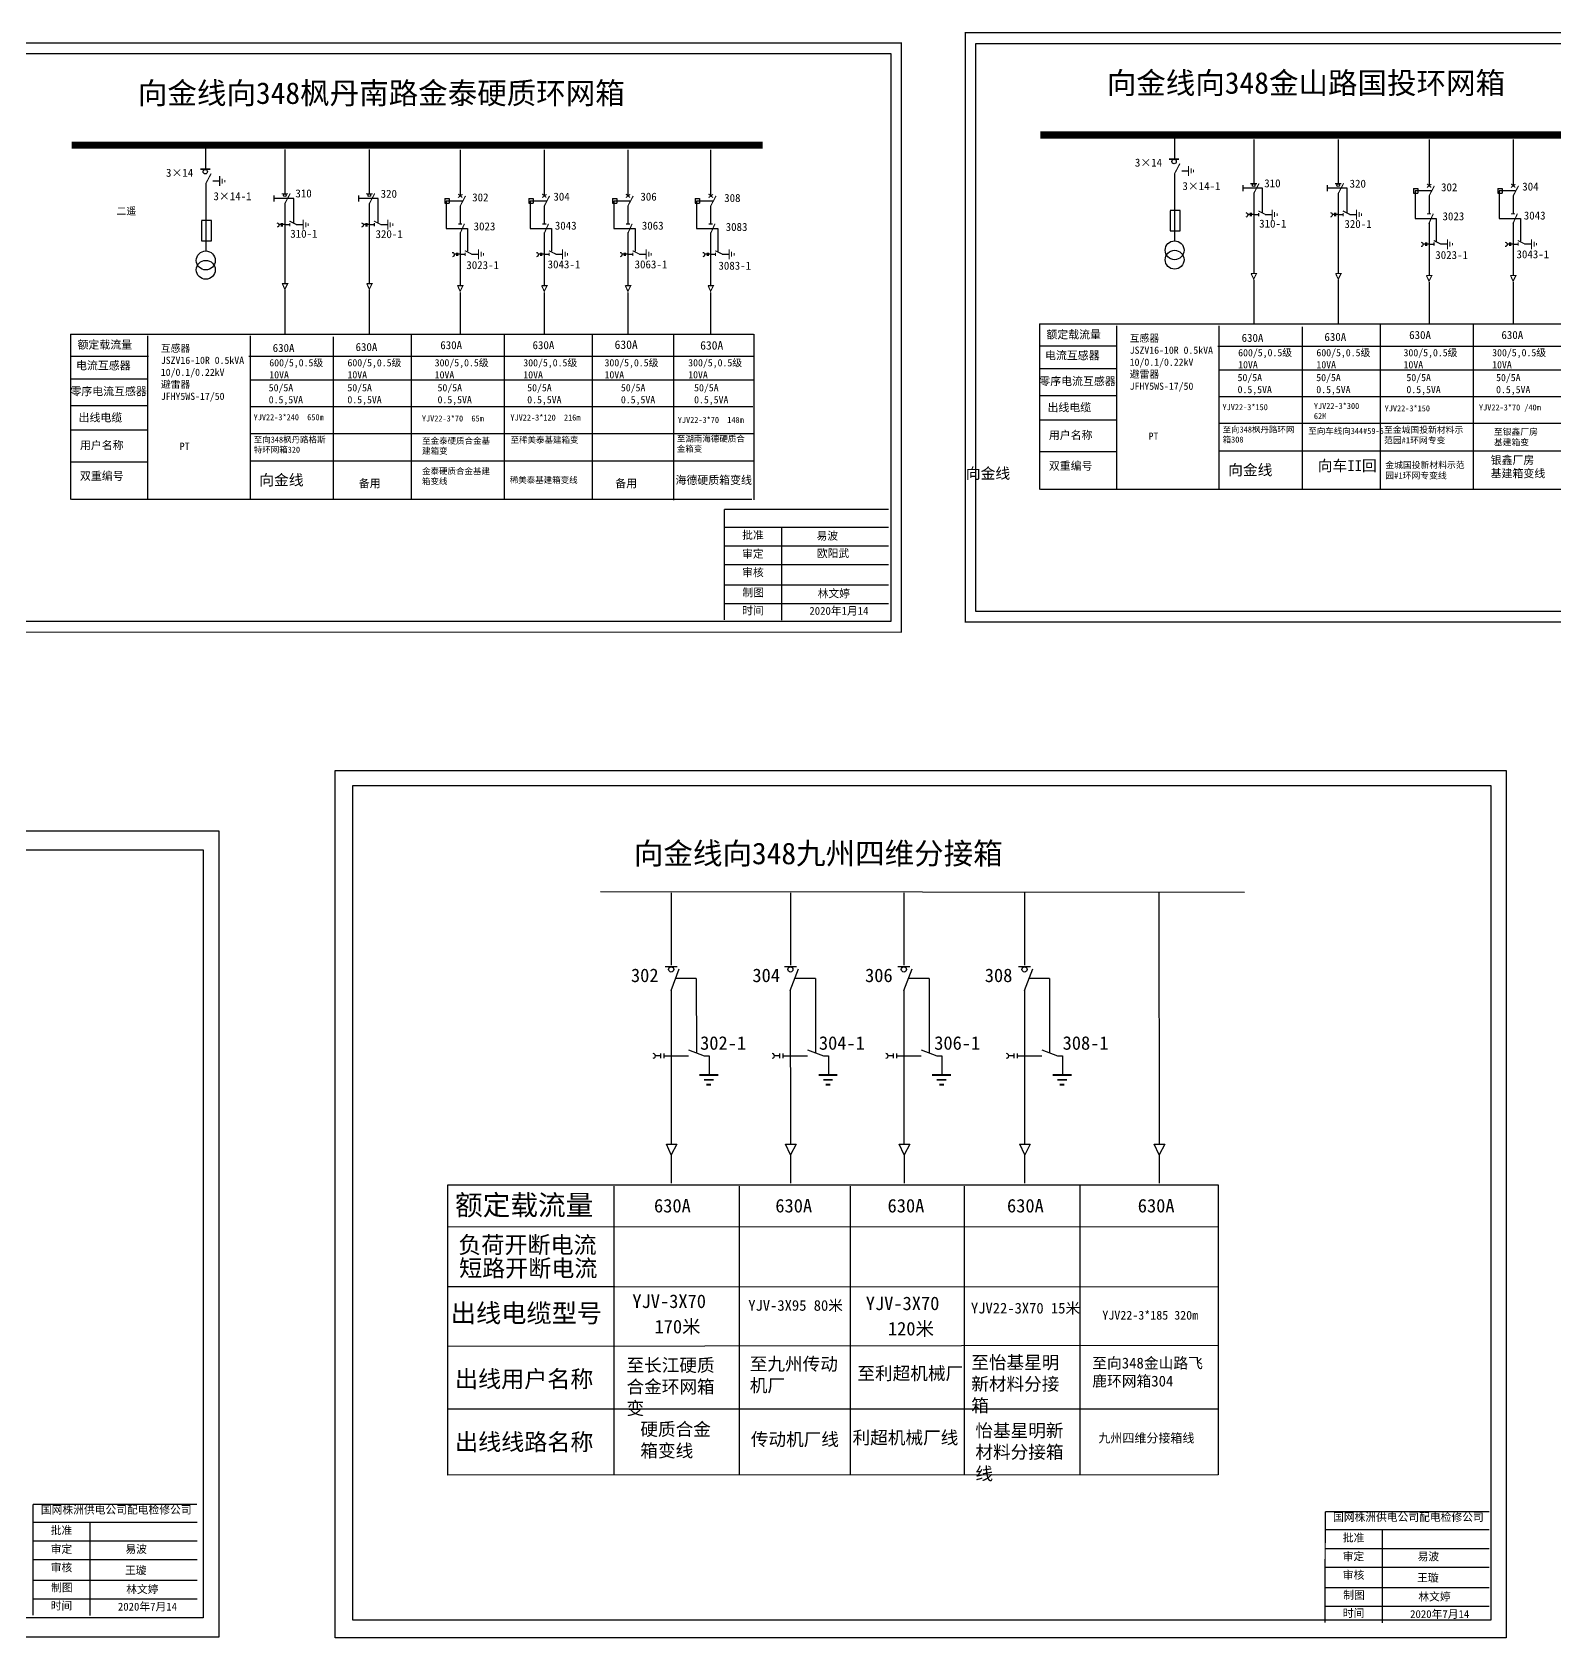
# Model space of a CAD drawing. Extents: x 1414 to 2152, y -447 to -213.
# Drawn here: x 1764.7 to 1975.8, y -436.4 to -213.7 of the extents above; entities that cross this region are included whole.
import ezdxf

# ---------------------------------------------------------------- set-up
doc = ezdxf.new("R2010")
doc.units = 0
doc.header["$LTSCALE"] = 0.774411
doc.linetypes.add('ACAD_ISO02W100', pattern=[15, 12, -3])
doc.linetypes.add('CENTER', pattern=[50.8, 31.75, -6.35, 6.35, -6.35])
doc.layers.get('0').update_dxf_attribs({"linetype": 'CONTINUOUS'})
doc.layers.add('2', color=7, linetype='CONTINUOUS')
doc.styles.add('HZ', font='')
doc.styles.add('hztxt_txtstyle_0.00_0_0', font='simkai.ttf')
doc.styles.add('hztxt_txtstyle_2.70_0_0', font='simkai.ttf', dxfattribs={"height": 2.7})
doc.styles.add('KaiTi_GB2312_txtstyle_0.84_0_0', font='simkai_0.ttf', dxfattribs={"height": 0.84})
doc.styles.add('KaiTi_GB2312_txtstyle_0.87_0_0', font='simkai_0.ttf', dxfattribs={"height": 0.872602})
doc.styles.add('KaiTi_GB2312_txtstyle_1.09_0_0', font='simkai_0.ttf', dxfattribs={"height": 1.0944})
doc.styles.add('KaiTi_txtstyle_1.11_0_0', font='simkai.ttf', dxfattribs={"height": 1.109414})
doc.styles.get("Standard").update_dxf_attribs({"font": '', "height": 2.5})
doc.styles.add('STYLE1', font='txt.shx', dxfattribs={"height": 2.6})
doc.styles.add('字体', font='simkai_0.ttf', dxfattribs={"height": 2.5})
doc.styles.get('HZ').set_extended_font_data('SimSun')
doc.styles.get('Standard').set_extended_font_data('SimSun')

# ---------------------------------------------------------------- blocks, each defined once
blk = doc.blocks.new('JD')
for points in [[(-2, 0.2), (-2, -0.2), (2, 0.2), (2, -0.2)], [(1, -1.2), (1, -0.8), (-1, -1.2), (-1, -0.8)], [(-0.5, -1.8), (-0.5, -2.2), (0.5, -1.8), (0.5, -2.2)]]:
    blk.add_trace(points)

msp = doc.modelspace()

# ---------------------------------------------------------------- linework, layer by layer
at = {"color": 0}
for p, q in [((1923.08, -227.98), (1923.08, -231.27)), ((1934.06, -228.59), (1934.06, -234.7)), ((1945.78, -228.59), (1945.78, -234.7)), ((1958.37, -228.62), (1958.37, -235.04)), ((1970.03, -228.62), (1970.03, -235.04)), ((1788.75, -229.39), (1788.75, -232.68)), ((1799.73, -229.99), (1799.73, -236.1)), ((1811.45, -229.99), (1811.45, -236.1)), ((1824.04, -230.02), (1824.04, -236.44)), ((1835.7, -230.02), (1835.7, -236.44)), ((1847.29, -230.02), (1847.29, -236.44)), ((1858.77, -230.02), (1858.77, -236.44)), ((1923.09, -233.31), (1923.09, -242.63)), ((1924.08, -232.94), (1925.02, -232.94)), ((1788.76, -234.71), (1788.76, -244.04)), ((1789.75, -234.34), (1790.69, -234.34)), ((1956.24, -235.38), (1956.84, -235.38)), ((1956.24, -235.38), (1956.24, -236.05)), ((1956.84, -235.38), (1956.84, -236.05)), ((1967.9, -235.38), (1968.5, -235.38)), ((1967.9, -235.38), (1967.9, -236.05)), ((1968.5, -235.38), (1968.5, -236.05)), ((1799.73, -237.46), (1799.73, -248.56)), ((1811.45, -237.46), (1811.45, -248.56)), ((1821.91, -236.79), (1822.51, -236.79)), ((1821.91, -236.79), (1821.91, -237.45)), ((1821.91, -237.45), (1822.51, -237.45)), ((1822.51, -236.79), (1822.51, -237.45)), ((1824.04, -237.8), (1824.04, -240.28)), ((1833.57, -236.79), (1834.16, -236.79)), ((1833.57, -236.79), (1833.57, -237.45)), ((1833.57, -237.45), (1834.16, -237.45)), ((1834.16, -236.79), (1834.16, -237.45)), ((1835.7, -237.8), (1835.7, -240.28)), ((1845.16, -236.79), (1845.76, -236.79)), ((1845.16, -236.79), (1845.16, -237.45)), ((1845.16, -237.45), (1845.76, -237.45)), ((1845.76, -236.79), (1845.76, -237.45)), ((1847.29, -237.8), (1847.29, -240.28)), ((1856.64, -236.79), (1857.24, -236.79)), ((1856.64, -236.79), (1856.64, -237.45)), ((1856.64, -237.45), (1857.24, -237.45)), ((1857.24, -236.79), (1857.24, -237.45)), ((1858.77, -237.8), (1858.77, -240.28)), ((1934.06, -236.06), (1934.06, -247.16)), ((1945.78, -236.06), (1945.78, -247.16)), ((1956.24, -236.05), (1956.84, -236.05)), ((1958.37, -236.4), (1958.37, -238.87)), ((1967.9, -236.05), (1968.5, -236.05)), ((1970.03, -236.4), (1970.03, -238.87)), ((1799.73, -240.41), (1800.42, -240.41)), ((1801.32, -240.39), (1802.27, -240.39)), ((1811.45, -240.41), (1812.14, -240.41)), ((1813.04, -240.39), (1813.98, -240.39)), ((1934.06, -239.01), (1934.75, -239.01)), ((1935.66, -238.99), (1936.6, -238.99)), ((1945.78, -239.01), (1946.47, -239.01)), ((1947.38, -238.99), (1948.32, -238.99)), ((1958.37, -240.11), (1958.37, -247.42)), ((1970.03, -240.11), (1970.03, -247.42)), ((1824.04, -241.51), (1824.04, -248.82)), ((1835.7, -241.51), (1835.7, -248.82)), ((1847.29, -241.51), (1847.29, -248.82)), ((1858.77, -241.51), (1858.77, -248.82)), ((1824.04, -244.51), (1824.73, -244.51)), ((1825.63, -244.49), (1826.57, -244.49)), ((1835.7, -244.51), (1836.39, -244.51)), ((1837.29, -244.49), (1838.23, -244.49)), ((1847.29, -244.51), (1847.98, -244.51)), ((1848.89, -244.49), (1849.83, -244.49)), ((1858.77, -244.51), (1859.46, -244.51)), ((1860.36, -244.49), (1861.3, -244.49)), ((1958.37, -243.11), (1959.06, -243.11)), ((1959.96, -243.09), (1960.9, -243.09)), ((1970.03, -243.11), (1970.72, -243.11)), ((1971.62, -243.09), (1972.56, -243.09)), ((1915.14, -257.26), (1904.43, -257.26)), ((1780.81, -258.67), (1770.1, -258.67)), ((1915.1, -260.41), (1904.39, -260.41)), ((1780.77, -261.81), (1770.06, -261.81)), ((1915.1, -264.12), (1904.39, -264.12)), ((1780.77, -265.53), (1770.06, -265.53)), ((1780.73, -268.92), (1770.02, -268.92)), ((1915.06, -267.52), (1904.35, -267.52)), ((1780.76, -273.33), (1770.06, -273.33)), ((1915.1, -271.93), (1904.39, -271.93)), ((1853.3, -333.06), (1853.3, -343.07)), ((1869.83, -333.06), (1869.83, -343.07)), ((1885.57, -333.06), (1885.57, -343.07)), ((1902.29, -333.06), (1902.29, -343.07)), ((1920.92, -332.94), (1920.94, -367.92)), ((1852.47, -343.28), (1854.13, -343.28)), ((1869, -343.28), (1870.66, -343.28)), ((1884.74, -343.28), (1886.4, -343.28)), ((1901.46, -343.28), (1903.12, -343.28)), ((1853.29, -346.6), (1853.3, -367.92)), ((1869.81, -346.6), (1869.83, -367.92)), ((1885.56, -346.6), (1885.57, -367.92)), ((1902.28, -346.6), (1902.29, -367.92)), ((1858.57, -355.67), (1858.56, -358.3)), ((1875.1, -355.67), (1875.09, -358.3)), ((1890.84, -355.67), (1890.84, -358.3)), ((1907.56, -355.67), (1907.55, -358.3)), ((1852.63, -367.91), (1854.09, -367.91)), ((1853.32, -369.38), (1852.64, -367.91)), ((1854.09, -367.91), (1853.32, -369.38)), ((1869.15, -367.91), (1870.62, -367.91)), ((1869.85, -369.38), (1869.17, -367.91)), ((1870.62, -367.91), (1869.85, -369.38)), ((1884.9, -367.91), (1886.37, -367.91)), ((1885.6, -369.38), (1884.92, -367.91)), ((1886.37, -367.91), (1885.6, -369.38)), ((1901.61, -367.91), (1903.08, -367.91)), ((1902.31, -369.38), (1901.63, -367.91)), ((1903.08, -367.91), (1902.31, -369.38)), ((1920.26, -367.91), (1921.73, -367.91)), ((1920.96, -369.38), (1920.28, -367.91)), ((1921.73, -367.91), (1920.96, -369.38)), ((1822.33, -413.8), (1822.34, -373.53)), ((1822.34, -373.53), (1929.13, -373.53)), ((1845.33, -373.71), (1845.33, -413.78)), ((1862.71, -373.71), (1862.71, -413.78)), ((1878.11, -373.71), (1878.11, -413.78)), ((1893.94, -373.71), (1893.94, -413.78)), ((1909.95, -373.53), (1909.95, -413.77)), ((1929.13, -373.53), (1929.13, -413.77)), ((1822.36, -379.38), (1929.13, -379.33)), ((1822.4, -387.63), (1845.43, -387.63)), ((1845.51, -387.63), (1929.13, -387.67)), ((1929.13, -395.8), (1822.36, -395.94)), ((1929.13, -404.65), (1822.33, -404.64)), ((1929.13, -413.77), (1822.34, -413.78))]:
    msp.add_line(p, q, dxfattribs=at)
at = {"color": 0, "linetype": 'ACAD_ISO02W100'}
for p, q in [((1958.67, -235.73), (1956.43, -235.73)), ((1956.43, -235.73), (1956.43, -239.54)), ((1970.33, -235.73), (1968.09, -235.73)), ((1968.09, -235.73), (1968.09, -239.54)), ((1824.34, -237.13), (1822.1, -237.13)), ((1822.1, -237.13), (1822.1, -240.94)), ((1836, -237.13), (1833.76, -237.13)), ((1833.76, -237.13), (1833.76, -240.94)), ((1847.59, -237.13), (1845.35, -237.13)), ((1845.35, -237.13), (1845.35, -240.94)), ((1859.07, -237.13), (1856.83, -237.13)), ((1856.83, -237.13), (1856.83, -240.94)), ((1956.43, -239.54), (1959.38, -239.54)), ((1959.38, -239.54), (1959.38, -242.68)), ((1968.09, -239.54), (1971.04, -239.54)), ((1971.04, -239.54), (1971.04, -242.68)), ((1822.1, -240.94), (1825.05, -240.94)), ((1825.05, -240.94), (1825.05, -244.09)), ((1833.76, -240.94), (1836.71, -240.94)), ((1836.71, -240.94), (1836.71, -244.09)), ((1845.35, -240.94), (1848.31, -240.94)), ((1848.31, -240.94), (1848.31, -244.09)), ((1856.83, -240.94), (1859.79, -240.94)), ((1859.79, -240.94), (1859.79, -244.09))]:
    msp.add_line(p, q, dxfattribs=at)
at = {"color": 0, "linetype": 'CENTER'}
for p, q in [((1934.07, -248.06), (1934.07, -254.2)), ((1945.79, -248.06), (1945.79, -254.2)), ((1958.37, -248.4), (1958.37, -254.16)), ((1970.03, -248.4), (1970.03, -254.16)), ((1799.74, -249.46), (1799.74, -255.6)), ((1811.45, -249.46), (1811.45, -255.6)), ((1824.04, -249.8), (1824.04, -255.57)), ((1835.7, -249.8), (1835.7, -255.57)), ((1847.3, -249.8), (1847.3, -255.57)), ((1858.77, -249.8), (1858.77, -255.57)), ((1853.31, -369.29), (1853.31, -373.33)), ((1869.84, -369.29), (1869.84, -373.33)), ((1885.58, -369.29), (1885.58, -373.33)), ((1902.3, -369.29), (1902.3, -373.33)), ((1920.94, -369.29), (1920.94, -373.33))]:
    msp.add_line(p, q, dxfattribs=at)
at = {"color": 0, "linetype": 'Continuous'}
for p, q in [((1770.04, -255.58), (1864.7, -255.58)), ((1770.08, -278.53), (1770.08, -255.58)), ((1780.71, -255.83), (1780.71, -278.52)), ((1794.92, -255.83), (1794.92, -278.52)), ((1806.44, -255.98), (1806.44, -278.51)), ((1817.26, -255.63), (1817.26, -278.52)), ((1830.16, -255.63), (1830.16, -278.52)), ((1842.36, -255.64), (1842.36, -278.54)), ((1853.62, -255.72), (1853.62, -278.61)), ((1864.76, -255.6), (1864.76, -278.54)), ((1904.37, -254.18), (1999.03, -254.18)), ((1904.41, -277.12), (1904.41, -254.18)), ((1915.04, -254.43), (1915.04, -277.12)), ((1929.25, -254.43), (1929.25, -277.12)), ((1940.77, -254.58), (1940.77, -277.11)), ((1951.59, -254.22), (1951.59, -277.12)), ((1964.49, -254.22), (1964.49, -277.12)), ((1929.08, -257.25), (1999.07, -257.25)), ((1794.74, -258.65), (1864.73, -258.65)), ((1794.92, -261.94), (1864.76, -261.94)), ((1929.25, -260.54), (1999.09, -260.54)), ((1929.25, -264.22), (1998.97, -264.22)), ((1794.92, -265.63), (1864.64, -265.63)), ((1794.92, -269.36), (1864.83, -269.36)), ((1929.25, -267.95), (1999.16, -267.95)), ((1794.92, -273.15), (1864.73, -273.15)), ((1929.25, -271.75), (1999.07, -271.75)), ((1998.82, -277.12), (1904.49, -277.12)), ((1864.49, -278.53), (1770.15, -278.53)), ((1860.69, -282.33), (1883.44, -282.33)), ((1868.59, -282.33), (1868.59, -295.27)), ((1860.69, -284.93), (1883.44, -284.93)), ((1860.69, -287.52), (1883.44, -287.52)), ((1860.69, -290.35), (1883.44, -290.35)), ((1860.69, -292.94), (1883.44, -292.94)), ((1843.52, -332.87), (1932.79, -332.95)), ((1853.29, -346.6), (1854.43, -343.57)), ((1853.94, -344.9), (1856.78, -344.9)), ((1856.78, -344.92), (1856.79, -355.26)), ((1869.81, -346.6), (1870.96, -343.57)), ((1870.46, -344.9), (1873.31, -344.9)), ((1873.31, -344.92), (1873.31, -355.26)), ((1885.56, -346.6), (1886.71, -343.57)), ((1886.21, -344.9), (1889.05, -344.9)), ((1889.05, -344.92), (1889.06, -355.26)), ((1902.28, -346.6), (1903.42, -343.57)), ((1902.92, -344.9), (1905.77, -344.9)), ((1905.77, -344.92), (1905.77, -355.26)), ((1851.81, -355.67), (1851.12, -355.67)), ((1851.81, -355.34), (1851.81, -355.99)), ((1852.26, -355.34), (1852.26, -355.99)), ((1852.28, -355.67), (1855.68, -355.67)), ((1855.68, -354.84), (1857.88, -355.67)), ((1857.88, -355.67), (1858.57, -355.67)), ((1868.34, -355.67), (1867.65, -355.67)), ((1868.34, -355.34), (1868.34, -355.99)), ((1868.79, -355.34), (1868.79, -355.99)), ((1868.81, -355.67), (1872.21, -355.67)), ((1872.21, -354.84), (1874.41, -355.67)), ((1874.41, -355.67), (1875.1, -355.67)), ((1884.09, -355.67), (1883.4, -355.67)), ((1884.09, -355.34), (1884.09, -355.99)), ((1884.53, -355.34), (1884.53, -355.99)), ((1884.55, -355.67), (1887.95, -355.67)), ((1887.95, -354.84), (1890.15, -355.67)), ((1890.15, -355.67), (1890.84, -355.67)), ((1900.8, -355.67), (1900.11, -355.67)), ((1900.8, -355.34), (1900.8, -355.99)), ((1901.25, -355.34), (1901.25, -355.99)), ((1901.27, -355.67), (1904.67, -355.67)), ((1904.67, -354.84), (1906.87, -355.67)), ((1906.87, -355.67), (1907.56, -355.67)), ((1764.82, -420.32), (1787.57, -420.32)), ((1772.72, -420.32), (1772.72, -433.26)), ((1764.82, -422.92), (1787.57, -422.92)), ((1943.98, -421.35), (1966.73, -421.35)), ((1951.87, -421.35), (1951.87, -434.28)), ((1943.98, -423.95), (1966.73, -423.95)), ((1764.82, -425.51), (1787.57, -425.51)), ((1943.98, -426.54), (1966.73, -426.54)), ((1764.82, -428.34), (1787.57, -428.34)), ((1943.98, -429.36), (1966.73, -429.36)), ((1764.82, -430.93), (1787.57, -430.93)), ((1943.98, -431.95), (1966.73, -431.95))]:
    msp.add_line(p, q, dxfattribs=at)
at = {"color": 0, "linetype": 'Continuous', "const_width": 0.182}
for points in [[(1894.08, -213.8), (2019.57, -213.8), (2019.57, -295.51), (1894.08, -295.51)], [(1759.75, -215.21), (1885.23, -215.21), (1885.23, -296.91), (1759.75, -296.91)]]:
    msp.add_lwpolyline(points, close=True, dxfattribs=at)
at = {"color": 0, "linetype": 'Continuous'}
for points in [[(1895.56, -215.28), (2018.09, -215.28), (2018.09, -294.03), (1895.56, -294.03)], [(1761.23, -216.68), (1883.76, -216.68), (1883.76, -295.43), (1761.23, -295.43)]]:
    msp.add_lwpolyline(points, close=True, dxfattribs=at)
at = {"color": 0}
for points, const_width in [([(1770.16, -229.39), (1866, -229.39)], 0.998), ([(1904.49, -227.98), (2000.33, -227.98)], 0.998), ([(1922.33, -231.32), (1923.73, -231.32)], 0.238), ([(1788, -232.72), (1789.4, -232.72)], 0.238), ([(1788.76, -234.75), (1789.51, -233.33)], 0.15), ([(1923.09, -233.35), (1923.84, -231.93)], 0.15), ([(1933.62, -234.72), (1934.5, -234.72)], 0.15), ([(1934.06, -236.1), (1934.81, -234.68)], 0.15), ([(1945.34, -234.72), (1946.22, -234.72)], 0.15), ([(1945.78, -236.1), (1946.53, -234.68)], 0.15), ([(1958.08, -235.26), (1958.69, -234.8)], 0.15), ([(1958.09, -234.76), (1958.68, -235.25)], 0.15), ([(1958.37, -236.44), (1959.12, -235.02)], 0.15), ([(1969.75, -234.76), (1970.34, -235.25)], 0.15), ([(1969.74, -235.26), (1970.35, -234.8)], 0.15), ([(1970.03, -236.44), (1970.78, -235.02)], 0.15), ([(1799.29, -236.12), (1800.17, -236.12)], 0.15), ([(1799.73, -237.5), (1800.48, -236.08)], 0.15), ([(1811.01, -236.12), (1811.89, -236.12)], 0.15), ([(1811.45, -237.5), (1812.2, -236.08)], 0.15), ([(1823.76, -236.16), (1824.35, -236.65)], 0.15), ([(1823.75, -236.66), (1824.36, -236.21)], 0.15), ([(1824.04, -237.84), (1824.79, -236.42)], 0.15), ([(1835.42, -236.16), (1836, -236.65)], 0.15), ([(1835.41, -236.66), (1836.02, -236.21)], 0.15), ([(1835.7, -237.84), (1836.44, -236.42)], 0.15), ([(1847.01, -236.66), (1847.62, -236.21)], 0.15), ([(1847.01, -236.16), (1847.6, -236.65)], 0.15), ([(1847.29, -237.84), (1848.04, -236.42)], 0.15), ([(1858.49, -236.66), (1859.09, -236.21)], 0.15), ([(1858.49, -236.16), (1859.08, -236.65)], 0.15), ([(1858.77, -237.84), (1859.52, -236.42)], 0.15), ([(1800.38, -239.91), (1801.38, -240.41)], 0.15), ([(1800.42, -240.18), (1800.42, -240.64)], 0.15), ([(1812.1, -239.91), (1813.1, -240.41)], 0.15), ([(1812.14, -240.18), (1812.14, -240.64)], 0.15), ([(1823.77, -240.32), (1824.32, -240.32)], 0.15), ([(1824.01, -241.7), (1824.64, -240.28)], 0.15), ([(1835.43, -240.32), (1835.98, -240.32)], 0.15), ([(1835.67, -241.7), (1836.3, -240.28)], 0.15), ([(1847.02, -240.32), (1847.58, -240.32)], 0.15), ([(1847.26, -241.7), (1847.89, -240.28)], 0.15), ([(1858.5, -240.32), (1859.06, -240.32)], 0.15), ([(1858.74, -241.7), (1859.37, -240.28)], 0.15), ([(1934.72, -238.51), (1935.71, -239.01)], 0.15), ([(1934.75, -238.78), (1934.75, -239.24)], 0.15), ([(1946.43, -238.51), (1947.43, -239.01)], 0.15), ([(1946.47, -238.78), (1946.47, -239.24)], 0.15), ([(1958.1, -238.91), (1958.66, -238.91)], 0.15), ([(1958.34, -240.29), (1958.97, -238.88)], 0.15), ([(1969.76, -238.91), (1970.31, -238.91)], 0.15), ([(1970, -240.29), (1970.63, -238.88)], 0.15), ([(1959.02, -242.61), (1960.02, -243.11)], 0.15), ([(1970.68, -242.61), (1971.68, -243.11)], 0.15), ([(1824.69, -244.02), (1825.69, -244.51)], 0.15), ([(1824.73, -244.28), (1824.73, -244.74)], 0.15), ([(1836.35, -244.02), (1837.35, -244.51)], 0.15), ([(1836.39, -244.28), (1836.39, -244.74)], 0.15), ([(1847.95, -244.02), (1848.94, -244.51)], 0.15), ([(1847.98, -244.28), (1847.98, -244.74)], 0.15), ([(1859.42, -244.02), (1860.42, -244.51)], 0.15), ([(1859.46, -244.28), (1859.46, -244.74)], 0.15), ([(1959.06, -242.88), (1959.06, -243.34)], 0.15), ([(1970.72, -242.88), (1970.72, -243.34)], 0.15), ([(1933.7, -247.18), (1934.46, -247.18), (1934.07, -247.96), (1933.7, -247.17)], 0.15), ([(1945.41, -247.18), (1946.18, -247.18), (1945.79, -247.96), (1945.42, -247.17)], 0.15), ([(1799.36, -248.59), (1800.13, -248.59), (1799.74, -249.36), (1799.37, -248.57)], 0.15), ([(1811.08, -248.59), (1811.84, -248.59), (1811.45, -249.36), (1811.09, -248.57)], 0.15), ([(1823.67, -248.87), (1824.43, -248.87), (1824.04, -249.64), (1823.68, -248.85)], 0.15), ([(1835.33, -248.87), (1836.09, -248.87), (1835.7, -249.64), (1835.34, -248.85)], 0.15), ([(1846.93, -248.87), (1847.69, -248.87), (1847.3, -249.64), (1846.93, -248.85)], 0.15), ([(1858.4, -248.87), (1859.16, -248.87), (1858.77, -249.64), (1858.41, -248.85)], 0.15), ([(1958, -247.46), (1958.76, -247.46), (1958.37, -248.24), (1958.01, -247.45)], 0.15), ([(1969.66, -247.46), (1970.42, -247.46), (1970.03, -248.24), (1969.67, -247.45)], 0.15)]:
    msp.add_lwpolyline(points, dxfattribs=dict(at, const_width=const_width))
for points in [[(1932.55, -234.94), (1932.55, -235.78)], [(1944.27, -234.94), (1944.27, -235.78)], [(1798.22, -236.35), (1798.22, -237.18)], [(1809.94, -236.35), (1809.94, -237.18)], [(1788.17, -239.87), (1788.17, -242.67), (1789.55, -242.67), (1789.55, -239.84), (1788.17, -239.84)], [(1799.23, -240.4), (1798.91, -240.4)], [(1799.23, -240.19), (1799.23, -240.65)], [(1799.37, -240.19), (1799.37, -240.65)], [(1799.73, -240.4), (1799.37, -240.4)], [(1810.95, -240.4), (1810.63, -240.4)], [(1810.95, -240.19), (1810.95, -240.65)], [(1811.09, -240.19), (1811.09, -240.65)], [(1811.45, -240.4), (1811.09, -240.4)], [(1922.5, -238.47), (1922.5, -241.27), (1923.89, -241.27), (1923.89, -238.44), (1922.5, -238.44)], [(1933.56, -239), (1933.24, -239)], [(1933.56, -238.79), (1933.56, -239.25)], [(1933.7, -238.79), (1933.7, -239.25)], [(1934.06, -239), (1933.7, -239)], [(1945.28, -239), (1944.96, -239)], [(1945.28, -238.79), (1945.28, -239.25)], [(1945.42, -238.79), (1945.42, -239.25)], [(1945.78, -239), (1945.42, -239)], [(1823.53, -244.51), (1823.22, -244.51)], [(1823.53, -244.3), (1823.53, -244.75)], [(1823.67, -244.3), (1823.67, -244.75)], [(1824.04, -244.51), (1823.67, -244.51)], [(1835.19, -244.51), (1834.88, -244.51)], [(1835.19, -244.3), (1835.19, -244.75)], [(1835.33, -244.3), (1835.33, -244.75)], [(1835.69, -244.51), (1835.33, -244.51)], [(1846.79, -244.51), (1846.47, -244.51)], [(1846.79, -244.3), (1846.79, -244.75)], [(1846.93, -244.3), (1846.93, -244.75)], [(1847.29, -244.51), (1846.93, -244.51)], [(1858.27, -244.51), (1857.95, -244.51)], [(1858.27, -244.3), (1858.27, -244.75)], [(1858.41, -244.3), (1858.41, -244.75)], [(1858.77, -244.51), (1858.41, -244.51)], [(1957.87, -243.1), (1957.55, -243.1)], [(1957.87, -242.89), (1957.87, -243.35)], [(1958.01, -242.89), (1958.01, -243.35)], [(1958.37, -243.1), (1958.01, -243.1)], [(1969.52, -243.1), (1969.21, -243.1)], [(1969.52, -242.89), (1969.52, -243.35)], [(1969.66, -242.89), (1969.66, -243.35)], [(1970.03, -243.1), (1969.66, -243.1)]]:
    msp.add_lwpolyline(points, dxfattribs=at)
at = {"color": 0, "linetype": 'ACAD_ISO02W100'}
for points in [[(1935.29, -238.77), (1935.29, -235.36), (1932.55, -235.36)], [(1947.01, -238.77), (1947.01, -235.36), (1944.27, -235.36)], [(1800.96, -240.18), (1800.96, -236.76), (1798.22, -236.76)], [(1812.68, -240.18), (1812.68, -236.76), (1809.94, -236.76)]]:
    msp.add_lwpolyline(points, dxfattribs=at)
at = {"color": 0}
for points in [[(1798.64, -240.15, -0.877934), (1798.66, -240.75)], [(1810.36, -240.15, -0.877934), (1810.37, -240.75)], [(1932.98, -238.74, -0.877934), (1932.99, -239.35)], [(1944.69, -238.74, -0.877934), (1944.71, -239.35)], [(1822.95, -244.25, -0.877934), (1822.96, -244.86)], [(1834.61, -244.25, -0.877934), (1834.62, -244.86)], [(1846.21, -244.25, -0.877934), (1846.22, -244.86)], [(1857.68, -244.25, -0.877934), (1857.69, -244.86)], [(1957.28, -242.85, -0.877934), (1957.29, -243.45)], [(1968.94, -242.85, -0.877934), (1968.95, -243.45)]]:
    msp.add_lwpolyline(points, format="xyb", dxfattribs=at)
at = {"color": 0, "linetype": 'Continuous', "const_width": 0.182}
for points in [[(1860.69, -279.86), (1860.68, -295.23)], [(1860.69, -279.86), (1883.44, -279.86)], [(1764.82, -417.84), (1764.81, -433.21)], [(1764.82, -417.84), (1787.57, -417.84)], [(1943.98, -418.87), (1943.96, -434.24)], [(1943.98, -418.87), (1966.73, -418.87)]]:
    msp.add_lwpolyline(points, dxfattribs=at)
at = {"linetype": 'Continuous'}
for points in [[(1806.73, -316.1), (1969.06, -316.1), (1969.06, -436.36), (1806.73, -436.36)], [(1809.18, -318.19), (1966.96, -318.19), (1966.96, -433.91), (1809.18, -433.91)], [(1624.09, -324.44), (1790.6, -324.44), (1790.6, -436.25), (1624.09, -436.25)], [(1625.85, -327.08), (1788.4, -327.08), (1788.4, -433.6), (1625.85, -433.6)]]:
    msp.add_lwpolyline(points, close=True, dxfattribs=at)
at = {"color": 0}
for centre, radius in [((1923.03, -231.65), 0.305), ((1788.7, -233.06), 0.305), ((1934.06, -234.93), 0.192), ((1945.78, -234.93), 0.192), ((1799.73, -236.33), 0.192), ((1811.45, -236.33), 0.192), ((1853.3, -343.68), 0.36), ((1869.83, -343.68), 0.36), ((1885.57, -343.68), 0.36), ((1902.29, -343.68), 0.36)]:
    msp.add_circle(centre, radius, dxfattribs=at)
at = {"color": 0, "linetype": 'Continuous'}
for centre in [(1850.8, -355.66), (1867.32, -355.66), (1883.07, -355.66), (1899.79, -355.66)]:
    msp.add_arc(centre, 0.325, 268.8681, 90.9872, dxfattribs=at)
at = {"color": 0}
for points in [[(1857.2, -358.19), (1857.2, -358.46), (1859.83, -358.19), (1859.83, -358.46)], [(1873.73, -358.19), (1873.73, -358.46), (1876.35, -358.19), (1876.35, -358.46)], [(1889.47, -358.19), (1889.47, -358.46), (1892.1, -358.19), (1892.1, -358.46)], [(1906.19, -358.19), (1906.19, -358.46), (1908.81, -358.19), (1908.81, -358.46)], [(1859.17, -359.11), (1859.17, -358.85), (1857.86, -359.11), (1857.86, -358.85)], [(1858.19, -359.51), (1858.19, -359.77), (1858.84, -359.51), (1858.84, -359.77)], [(1875.7, -359.11), (1875.7, -358.85), (1874.39, -359.11), (1874.39, -358.85)], [(1874.71, -359.51), (1874.71, -359.77), (1875.37, -359.51), (1875.37, -359.77)], [(1891.44, -359.11), (1891.44, -358.85), (1890.13, -359.11), (1890.13, -358.85)], [(1890.46, -359.51), (1890.46, -359.77), (1891.11, -359.51), (1891.11, -359.77)], [(1908.16, -359.11), (1908.16, -358.85), (1906.85, -359.11), (1906.85, -358.85)], [(1907.17, -359.51), (1907.17, -359.77), (1907.83, -359.51), (1907.83, -359.77)]]:
    msp.add_trace(points, dxfattribs=at)
at = {"layer": '2', "color": 0}
for centre in [(1923.1, -243.96), (1788.77, -245.37), (1923.1, -245.27), (1788.77, -246.67)]:
    msp.add_circle(centre, 1.31, dxfattribs=at)

# ---------------------------------------------------------------- block references
at = {"color": 0, "xscale": 0.3494655254594932, "yscale": 0.3494655254594932, "zscale": 0.3494655254595134, "rotation": 90}
for p in [(1790.7, -234.37), (1925.03, -232.96), (1802.28, -240.42), (1814, -240.42), (1936.61, -239.02), (1948.33, -239.02), (1960.92, -243.12), (1972.58, -243.12), (1826.59, -244.52), (1838.24, -244.52), (1849.84, -244.52), (1861.32, -244.52)]:
    msp.add_blockref('JD', p, dxfattribs=at)

# ---------------------------------------------------------------- texts
at = {"color": 0, "linetype": 'Continuous', "style": 'hztxt_txtstyle_2.70_0_0'}
for s, p in [('3×14', (1917.59, -232.36)), ('3×14', (1783.26, -233.77)), ('3×14-1', (1789.84, -237.02)), ('310', (1801.2, -236.63)), ('320', (1813.02, -236.68)), ('304', (1836.97, -237.08)), ('306', (1849.03, -237.08)), ('3×14-1', (1924.18, -235.61)), ('310', (1935.53, -235.23)), ('320', (1947.36, -235.28)), ('302', (1960.04, -235.78)), ('304', (1971.3, -235.68)), ('302', (1825.71, -237.18)), ('308', (1860.65, -237.26)), ('3023', (1825.91, -241.2)), ('3043', (1837.17, -241.1)), ('3063', (1849.23, -241.1)), ('3083', (1860.86, -241.28)), ('310-1', (1934.82, -240.82)), ('320-1', (1946.64, -240.87)), ('3023', (1960.24, -239.8)), ('3043', (1971.51, -239.7)), ('310-1', (1800.49, -242.22)), ('320-1', (1812.31, -242.27)), ('3023-1', (1959.24, -245.17)), ('3043-1', (1970.5, -245.07)), ('3023-1', (1824.9, -246.57)), ('3043-1', (1836.17, -246.47)), ('3063-1', (1848.23, -246.47)), ('3083-1', (1859.85, -246.65))]:
    msp.add_text(s, height=1.109, dxfattribs=at).set_placement(p)
at = {"color": 0}
for s, height, p in [('302', 1.875, (1847.72, -345.43)), ('304', 1.875, (1864.56, -345.43)), ('306', 1.875, (1880.18, -345.43)), ('308', 1.875, (1896.78, -345.43)), ('302-1', 1.875, (1857.31, -354.81)), ('304-1', 1.875, (1873.78, -354.81)), ('306-1', 1.875, (1889.77, -354.81)), ('308-1', 1.875, (1907.57, -354.81)), ('630A', 1.875, (1850.92, -377.37)), ('630A', 1.875, (1867.74, -377.37)), ('630A', 1.875, (1883.3, -377.37)), ('630A', 1.875, (1899.86, -377.37)), ('630A', 1.875, (1917.99, -377.37)), ('YJV-3X70', 1.875, (1847.92, -390.62)), ('YJV-3X95 80米', 1.4818, (1863.99, -391)), ('YJV-3X70', 1.875, (1880.28, -390.91)), ('YJV22-3X70 15米', 1.4818, (1894.86, -391.38)), ('170米', 1.875, (1850.99, -394.13)), ('120米', 1.875, (1883.35, -394.42))]:
    msp.add_text(s, height=height, dxfattribs=at).set_placement(p)
at = {"color": 0, "style": 'HZ'}
for s, height, p in [('额定载流量', 2.812, (1823.33, -377.75)), ('负荷开断电流', 2.344, (1823.78, -383.03)), ('短路开断电流', 2.344, (1823.89, -386.27)), ('出线电缆型号', 2.564, (1822.74, -392.61)), ('出线用户名称', 2.344, (1823.33, -401.63)), ('出线线路名称', 2.344, (1823.34, -410.36))]:
    msp.add_text(s, height=height, dxfattribs=at).set_placement(p)
at = {"color": 0, "linetype": 'Continuous', "attachment_point": 1}
for s, insert, char_height, width, style in [('{\\fSimSun|b0|i0|c134|p2;向金线向348枫丹南路金泰硬质环网箱}', (1779.36, -220.67), 3, 80.4201, '字体'), ('{\\fSimSun|b0|i0|c134|p2;向金线向348金山路国投环网箱}', (1913.69, -219.26), 3, 80.4201, '字体'), ('{\\fSimSun|b0|i0|c134|p2;二遥}', (1776.39, -238.03), 1.0024, 7.7986, 'hztxt_txtstyle_0.00_0_0'), ('{\\fSimSun|b0|i0|c134|p2;额定载流量}', (1905.32, -255.09), 1.1094, 17.8852, 'hztxt_txtstyle_2.70_0_0'), ('\\A1;{\\fSimSun|b0|i0|c134|p2;互感器\\PJSZV16-10R 0.5kVA\\P10/0.1/0.22kV\\P避雷器\\PJFHY5WS-17/50}', (1916.87, -255.65), 0.9985, 18.4113, 'hztxt_txtstyle_2.70_0_0'), ('{\\fSimSun|b0|i0|c134|p2;630A}', (1932.39, -255.55), 1.1094, 17.8852, 'hztxt_txtstyle_2.70_0_0'), ('{\\fSimSun|b0|i0|c134|p2;630A}', (1943.87, -255.42), 1.1094, 17.8852, 'hztxt_txtstyle_2.70_0_0'), ('{\\fSimSun|b0|i0|c134|p2;630A}', (1955.62, -255.15), 1.1094, 17.8852, 'hztxt_txtstyle_2.70_0_0'), ('{\\fSimSun|b0|i0|c134|p2;630A}', (1968.41, -255.15), 1.1094, 17.8852, 'hztxt_txtstyle_2.70_0_0'), ('{\\fSimSun|b0|i0|c134|p2;额定载流量}', (1770.99, -256.5), 1.1094, 17.8852, 'hztxt_txtstyle_2.70_0_0'), ('\\A1;{\\fSimSun|b0|i0|c134|p2;互感器\\PJSZV16-10R 0.5kVA\\P10/0.1/0.22kV\\P避雷器\\PJFHY5WS-17/50}', (1782.54, -257.05), 0.9985, 18.4113, 'hztxt_txtstyle_2.70_0_0'), ('{\\fSimSun|b0|i0|c134|p2;630A}', (1798.05, -256.95), 1.1094, 17.8852, 'hztxt_txtstyle_2.70_0_0'), ('{\\fSimSun|b0|i0|c134|p2;630A}', (1809.54, -256.82), 1.1094, 17.8852, 'hztxt_txtstyle_2.70_0_0'), ('{\\fSimSun|b0|i0|c134|p2;630A}', (1821.29, -256.56), 1.1094, 17.8852, 'hztxt_txtstyle_2.70_0_0'), ('{\\fSimSun|b0|i0|c134|p2;630A}', (1834.08, -256.56), 1.1094, 17.8852, 'hztxt_txtstyle_2.70_0_0'), ('{\\fSimSun|b0|i0|c134|p2;630A}', (1845.46, -256.46), 1.1757, 9.454, 'hztxt_txtstyle_0.00_0_0'), ('{\\fSimSun|b0|i0|c134|p2;630A}', (1857.32, -256.56), 1.1757, 9.454, 'hztxt_txtstyle_0.00_0_0'), ('{\\fSimSun|b0|i0|c134|p2;电流互感器}', (1905.13, -257.98), 1.1094, 17.8852, 'hztxt_txtstyle_2.70_0_0'), ('\\A1;{\\fSimSun|b0|i0|c134|p2;600/5,0.5级\\P10VA}', (1931.91, -257.66), 0.9985, 18.4113, 'hztxt_txtstyle_2.70_0_0'), ('\\A1;{\\fSimSun|b0|i0|c134|p2;600/5,0.5级\\P10VA}', (1942.76, -257.66), 0.9985, 18.4113, 'hztxt_txtstyle_2.70_0_0'), ('\\A1;{\\fSimSun|b0|i0|c134|p2;300/5,0.5级\\P10VA}', (1954.84, -257.66), 0.9985, 18.4113, 'hztxt_txtstyle_2.70_0_0'), ('\\A1;{\\fSimSun|b0|i0|c134|p2;300/5,0.5级\\P10VA}', (1967.13, -257.66), 0.9985, 18.4113, 'hztxt_txtstyle_2.70_0_0'), ('{\\fSimSun|b0|i0|c134|p2;电流互感器}', (1770.79, -259.38), 1.1094, 17.8852, 'hztxt_txtstyle_2.70_0_0'), ('\\A1;{\\fSimSun|b0|i0|c134|p2;600/5,0.5级\\P10VA}', (1797.58, -259.06), 0.9985, 18.4113, 'hztxt_txtstyle_2.70_0_0'), ('\\A1;{\\fSimSun|b0|i0|c134|p2;600/5,0.5级\\P10VA}', (1808.42, -259.06), 0.9985, 18.4113, 'hztxt_txtstyle_2.70_0_0'), ('\\A1;{\\fSimSun|b0|i0|c134|p2;300/5,0.5级\\P10VA}', (1820.51, -259.06), 0.9985, 18.4113, 'hztxt_txtstyle_2.70_0_0'), ('\\A1;{\\fSimSun|b0|i0|c134|p2;300/5,0.5级\\P10VA}', (1832.8, -259.06), 0.9985, 18.4113, 'hztxt_txtstyle_2.70_0_0'), ('\\A1;{\\fSimSun|b0|i0|c134|p2;300/5,0.5级\\P10VA}', (1844.06, -259.06), 0.9985, 18.4113, 'hztxt_txtstyle_2.70_0_0'), ('\\A1;{\\fSimSun|b0|i0|c134|p2;300/5,0.5级\\P10VA}', (1855.66, -259.06), 0.9985, 18.4113, 'hztxt_txtstyle_2.70_0_0'), ('{\\fSimSun|b0|i0|c134|p2;50/5A\\P0.5,5VA}', (1797.5, -262.52), 0.9985, 17.8852, 'hztxt_txtstyle_2.70_0_0'), ('{\\fSimSun|b0|i0|c134|p2;50/5A\\P0.5,5VA}', (1808.41, -262.52), 0.9985, 17.8852, 'hztxt_txtstyle_2.70_0_0'), ('{\\fSimSun|b0|i0|c134|p2;50/5A\\P0.5,5VA}', (1820.91, -262.52), 0.9985, 17.8852, 'hztxt_txtstyle_2.70_0_0'), ('{\\fSimSun|b0|i0|c134|p2;50/5A\\P0.5,5VA}', (1833.34, -262.52), 0.9985, 17.8852, 'hztxt_txtstyle_2.70_0_0'), ('{\\fSimSun|b0|i0|c134|p2;50/5A\\P0.5,5VA}', (1846.33, -262.52), 0.9985, 17.8852, 'hztxt_txtstyle_2.70_0_0'), ('{\\fSimSun|b0|i0|c134|p2;50/5A\\P0.5,5VA}', (1856.48, -262.52), 0.9985, 17.8852, 'hztxt_txtstyle_2.70_0_0'), ('{\\fSimSun|b0|i0|c134|p2;零序电流互感器}', (1904.34, -261.56), 1.1094, 17.8852, 'hztxt_txtstyle_2.70_0_0'), ('{\\fSimSun|b0|i0|c134|p2;50/5A\\P0.5,5VA}', (1931.83, -261.11), 0.9985, 17.8852, 'hztxt_txtstyle_2.70_0_0'), ('{\\fSimSun|b0|i0|c134|p2;50/5A\\P0.5,5VA}', (1942.74, -261.11), 0.9985, 17.8852, 'hztxt_txtstyle_2.70_0_0'), ('{\\fSimSun|b0|i0|c134|p2;50/5A\\P0.5,5VA}', (1955.24, -261.11), 0.9985, 17.8852, 'hztxt_txtstyle_2.70_0_0'), ('{\\fSimSun|b0|i0|c134|p2;50/5A\\P0.5,5VA}', (1967.67, -261.11), 0.9985, 17.8852, 'hztxt_txtstyle_2.70_0_0'), ('{\\fSimSun|b0|i0|c134|p2;零序电流互感器}', (1770.01, -262.96), 1.1094, 17.8852, 'hztxt_txtstyle_2.70_0_0'), ('{\\fSimSun|b0|i0|c134|p2;出线电缆}', (1771.14, -266.6), 1.1094, 17.8852, 'hztxt_txtstyle_2.70_0_0'), ('{\\fSimSun|b0|i0|c134|p2;出线电缆}', (1905.47, -265.2), 1.1094, 17.8852, 'hztxt_txtstyle_2.70_0_0'), ('{\\fSimSun|b0|i0|c134|p2;用户名称}', (1905.66, -269.04), 1.1094, 17.8852, 'hztxt_txtstyle_2.70_0_0'), ('{\\fSimSun|b0|i0|c134|p2;PT}', (1919.49, -269.24), 1.0024, 7.7986, 'hztxt_txtstyle_0.00_0_0'), ('{\\fSimSun|b0|i0|c134|p2;用户名称}', (1771.33, -270.44), 1.1094, 17.8852, 'hztxt_txtstyle_2.70_0_0'), ('{\\fSimSun|b0|i0|c134|p2;PT}', (1785.16, -270.64), 1.0024, 7.7986, 'hztxt_txtstyle_0.00_0_0'), ('{\\fSimSun|b0|i0|c134|p2;双重编号}', (1905.66, -273.3), 1.1094, 17.8852, 'hztxt_txtstyle_2.70_0_0'), ('{\\fSimSun|b0|i0|c134|p2;双重编号}', (1771.33, -274.7), 1.1094, 17.8852, 'hztxt_txtstyle_2.70_0_0'), ('{\\fSimSun|b0|i0|c134|p2;备用}', (1809.99, -275.73), 1.1094, 17.8852, 'hztxt_txtstyle_2.70_0_0'), ('{\\fSimSun|b0|i0|c134|p2;备用}', (1845.55, -275.73), 1.1094, 17.8852, 'hztxt_txtstyle_2.70_0_0'), ('{\\fSimSun|b0|i0|c134|p2;海德硬质箱变线}', (1853.9, -275.27), 1.1094, 17.8852, 'hztxt_txtstyle_2.70_0_0'), ('{\\fKaiTi_GB2312|b0|i0|c134|p49;批准}', (1863.14, -282.9), 1.0944, 8.5588, '字体'), ('{\\fSimSun|b0|i0|c134|p2;易波}', (1873.45, -283), 1.0944, 8.5588, '字体'), ('{\\fSimSun|b0|i0|c134|p2;欧阳武}', (1873.5, -285.43), 1.0944, 8.5588, '字体'), ('{\\fSimSun|b0|i0|c134|p2;林文婷}', (1873.61, -291), 1.0944, 8.5588, '字体'), ('{\\fSimSun|b0|i0|c134|p2;2020年1月14}', (1872.46, -293.41), 1.0944, 16.0081, '字体'), ('YJV22-3*185 320m', (1913.08, -391.01), 1.2204, 19.6738, 'hztxt_txtstyle_2.70_0_0'), ('{\\fKaiTi_GB2312|b0|i0|c134|p49;至长江硬质合金环网箱变}', (1847.11, -397.65), 1.7911, 14.5906, 'STYLE1'), ('{\\fKaiTi_GB2312|b0|i0|c134|p49;至九州传动机厂}', (1864.2, -397.48), 1.7911, 14.5906, 'STYLE1'), ('{\\fKaiTi_GB2312|b0|i0|c134|p49;至利超机械厂}', (1879.12, -398.78), 1.7911, 14.5906, 'STYLE1'), ('{\\fKaiTi_GB2312|b0|i0|c134|p49;至怡基星明新材料分接箱}', (1894.91, -397.27), 1.7911, 14.5906, 'STYLE1'), ('{\\fKaiTi_GB2312|b0|i0|c134|p49;硬质合金箱变线}', (1849.03, -406.52), 1.7911, 10.5421, 'STYLE1'), ('{\\fSimSun|b0|i0|c134|p2;利超机械厂线}', (1878.45, -407.69), 1.7911, 15.6563, 'STYLE1'), ('{\\fKaiTi_GB2312|b0|i0|c134|p49;怡基星明新材料分接箱线}', (1895.48, -406.71), 1.7911, 14.5906, 'STYLE1'), ('{\\fSimSun|b0|i0|c134|p2;传动机厂线}', (1864.34, -407.93), 1.7911, 16.1754, 'STYLE1'), ('{\\fSimSun|b0|i0|c134|p2;九州四维分接箱线}', (1912.53, -408.05), 1.2204, 19.2797, 'hztxt_txtstyle_2.70_0_0'), ('国网株洲供电公司配电检修公司', (1765.91, -418.04), 1.0944, 29.9201, '字体'), ('{\\fKaiTi_GB2312|b0|i0|c134|p49;批准}', (1767.27, -420.89), 1.0944, 8.5588, '字体'), ('国网株洲供电公司配电检修公司', (1945.06, -419.07), 1.0944, 29.9201, '字体'), ('{\\fKaiTi_GB2312|b0|i0|c134|p49;批准}', (1946.42, -421.92), 1.0944, 8.5588, '字体'), ('\\f\uffbfﾬￌﾣﾤ_GB2312|b0|i0|c134|p49;审定', (1767.27, -423.49), 1.0944, 8.5588, '字体'), ('{\\fSimSun|b0|i0|c134|p2;易波}', (1777.63, -423.5), 1.0944, 8.5588, '字体'), ('\\f\uffbfﾬￌﾣﾤ_GB2312|b0|i0|c134|p49;审定', (1946.42, -424.51), 1.0944, 8.5588, '字体'), ('{\\fSimSun|b0|i0|c134|p2;易波}', (1956.79, -424.53), 1.0944, 8.5588, '字体'), ('\\f\uffbfﾬￌﾣﾤ_GB2312|b0|i0|c134|p49;审核', (1767.27, -426.06), 1.0944, 8.5588, '字体'), ('王璇', (1777.58, -426.44), 1.094, 8.5588, '字体'), ('\\f\uffbfﾬￌﾣﾤ_GB2312|b0|i0|c134|p49;审核', (1946.42, -427.09), 1.0944, 8.5588, '字体'), ('王璇', (1956.73, -427.47), 1.094, 8.5588, '字体'), ('\\f\uffbfﾬￌﾣﾤ_GB2312|b0|i0|c134|p49;制图', (1767.33, -428.84), 1.0944, 8.5588, '字体'), ('{\\fSimSun|b0|i0|c134|p2;林文婷}', (1777.74, -429.07), 1.0944, 8.5588, '字体'), ('\\f\uffbfﾬￌﾣﾤ_GB2312|b0|i0|c134|p49;时间', (1767.27, -431.35), 1.0944, 8.5588, '字体'), ('2020{\\fSimSun|b0|i0|c134|p2;年}7{\\fSimSun|b0|i0|c134|p2;月14}', (1776.59, -431.48), 1.0944, 16.0081, '字体'), ('\\f\uffbfﾬￌﾣﾤ_GB2312|b0|i0|c134|p49;制图', (1946.48, -429.87), 1.0944, 8.5588, '字体'), ('{\\fSimSun|b0|i0|c134|p2;林文婷}', (1956.89, -430.1), 1.0944, 8.5588, '字体'), ('\\f\uffbfﾬￌﾣﾤ_GB2312|b0|i0|c134|p49;时间', (1946.42, -432.38), 1.0944, 8.5588, '字体'), ('2020{\\fSimSun|b0|i0|c134|p2;年}7{\\fSimSun|b0|i0|c134|p2;月14}', (1955.75, -432.51), 1.0944, 16.0081, '字体')]:
    msp.add_mtext(s, dxfattribs=dict(at, insert=insert, char_height=char_height, width=width, style=style))
at = {"attachment_point": 1}
for s, insert, char_height, width, style in [('{\\fSimSun|b0|i0|c134|p2;YJV22-3*240  650m}', (1795.41, -266.69), 0.84, 10.4493, '字体'), ('{\\fSimSun|b0|i0|c134|p2;YJV22-3*70  65m}', (1818.74, -266.86), 0.84, 10.4493, '字体'), ('{\\fSimSun|b0|i0|c134|p2;YJV22-3*120  216m}', (1831.01, -266.73), 0.84, 10.4493, '字体'), ('{\\fSimSun|b0|i0|c134|p2;YJV22-3*70  148m}', (1854.22, -267.06), 0.84, 10.4493, '字体'), ('{\\fSimSun|b0|i0|c134|p2;YJV22-3*150 }', (1929.74, -265.29), 0.84, 10.4493, '字体'), ('{\\fSimSun|b0|i0|c134|p2;YJV22-3*150 }', (1952.22, -265.46), 0.84, 10.4493, '字体'), ('{\\fSimSun|b0|i0|c134|p2;YJV22-3*70 /40m}', (1965.3, -265.33), 0.84, 10.4493, 'KaiTi_GB2312_txtstyle_0.84_0_0'), ('{\\fSimSun|b0|i0|c134|p2;至向348枫丹路环网箱308}', (1929.76, -268.39), 0.84, 10.4493, '字体'), ('{\\fSimSun|b0|i0|c134|p2;至金城国投新材料示范园#1环网专变}', (1952.13, -268.41), 0.8726, 11.3386, '字体'), ('{\\fSimSun|b0|i0|c134|p2;至银鑫厂房^J基建箱变}', (1967.36, -268.69), 0.8726, 11.3386, 'KaiTi_GB2312_txtstyle_0.87_0_0'), ('{\\fSimSun|b0|i0|c134|p2;至向348枫丹路格斯特环网箱320}', (1795.43, -269.79), 0.84, 10.4493, '字体'), ('{\\fSimSun|b0|i0|c134|p2;至金泰硬质合金基建箱变}', (1818.77, -269.96), 0.84, 10.4493, '字体'), ('{\\fSimSun|b0|i0|c134|p2;至稀美泰基建箱变}', (1831.03, -269.83), 0.84, 10.4493, '字体'), ('{\\fSimSun|b0|i0|c134|p2;至湖南海德硬质合金箱变}', (1854.09, -269.67), 0.84, 10.4493, '字体'), ('{\\fSimSun|b0|i0|c134|p2;金城国投新材料示范园#1环网专变线}', (1952.31, -273.3), 0.8726, 11.3386, '字体'), ('{\\fSimSun|b0|i0|c134|p2;金泰硬质合金基建箱变线}', (1818.76, -274.16), 0.84, 10.4493, '字体'), ('{\\fSimSun|b0|i0|c134|p2;稀美泰基建箱变线}', (1830.92, -275.4), 0.84, 10.4493, '字体'), ('{\\fSimSun|b0|i0|c134|p2;至向348金山路飞鹿环网箱304}', (1911.68, -397.5), 1.5, 16.5936, '字体')]:
    msp.add_mtext(s, dxfattribs=dict(at, insert=insert, char_height=char_height, width=width, style=style))
at = {"color": 7, "true_color": 0xffffff, "char_height": 0.84, "width": 10.4493, "attachment_point": 1, "style": '字体'}
for s, insert in [('{\\fSimSun|b0|i0|c134|p2;YJV22-3*300\\P62M }', (1942.41, -265.13)), ('{\\fSimSun|b0|i0|c134|p2;至向车线向344#59-6}', (1941.64, -268.59))]:
    msp.add_mtext(s, dxfattribs=dict(at, insert=insert))
at = {"color": 7, "linetype": 'Continuous', "attachment_point": 1}
for s, insert, char_height, width, style in [('银鑫厂房^J基建箱变线}', (1966.92, -272.5), 1.1094, 17.8852, 'KaiTi_txtstyle_1.11_0_0'), ('审定', (1863.14, -285.5), 1.094, 8.5588, 'KaiTi_GB2312_txtstyle_1.09_0_0'), ('审核', (1863.14, -288.08), 1.094, 8.5588, 'KaiTi_GB2312_txtstyle_1.09_0_0'), ('制图', (1863.19, -290.86), 1.094, 8.5588, 'KaiTi_GB2312_txtstyle_1.09_0_0'), ('时间', (1863.14, -293.37), 1.094, 8.5588, 'KaiTi_GB2312_txtstyle_1.09_0_0')]:
    msp.add_mtext(s, dxfattribs=dict(at, insert=insert, char_height=char_height, width=width, style=style))
at = {"color": 0, "insert": (1848.13, -326.09), "char_height": 3, "width": 83.7943, "attachment_point": 1, "style": 'HZ'}
msp.add_mtext('{\\C7;向金线向348九州四维分接箱}', dxfattribs=at)
at = {"layer": '2', "color": 7, "char_height": 1.5, "width": 83.0504, "attachment_point": 1, "style": '字体'}
for insert in [(1930.52, -273.66), (1796.19, -275.06), (1894.16, -274.14)]:
    msp.add_mtext('{\\fSimSun|b0|i0|c134|p2;向金线}', dxfattribs=dict(at, insert=insert))
at = {"layer": '2', "color": 7, "true_color": 0xffffff, "insert": (1942.94, -273.08), "char_height": 1.5, "width": 83.0504, "attachment_point": 1, "style": '字体'}
msp.add_mtext('{\\fSimSun|b0|i0|c134|p2;向车II回}', dxfattribs=at)

doc.saveas('drawing.dxf')
